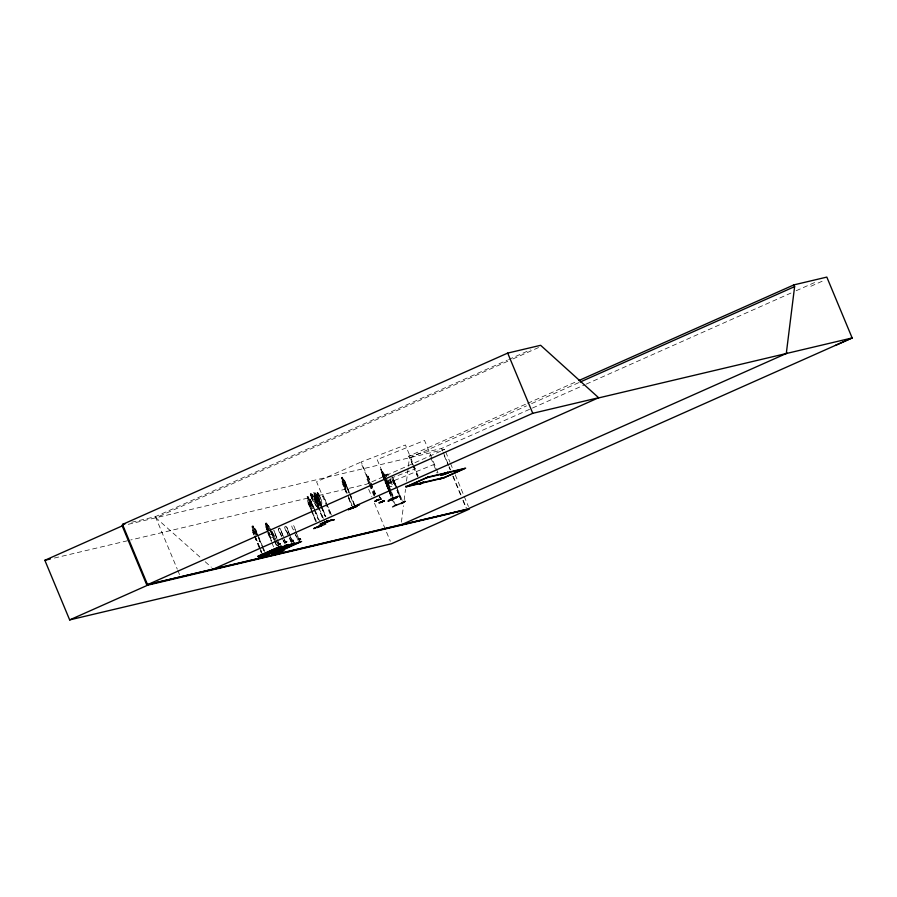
<?xml version="1.0" encoding="UTF-8"?>
<svg xmlns="http://www.w3.org/2000/svg" width="897" height="897" viewBox="0 0 897 897"><rect width="100%" height="100%" fill="white"/><g stroke="black" fill="none" stroke-linecap="round" stroke-linejoin="round"><path stroke-width="0.67" stroke-dasharray="4.49 3.36" d="M319.657 503.979L318.513 504.249L316.977 502.04L313.558 492.431L314.769 492.117L320.891 505.37M285.268 542.752L285.179 542.192L285.324 542.763M291.839 541.362L292.635 540.218L292.198 541.014M299.8 539.276C298.869 538.682 298.286 540.005 298.768 539.153M279.46 543.436L278.978 544.468L278.743 543.728M292.478 541.104L291.581 540.734M279.651 543.302C280.312 543.66 280.548 543.739 279.404 543.19L280.122 544.928M285.1 542.326C288.498 541.631 284.013 542.853 285.941 541.911M286.513 542.36L286.098 541.788L286.737 541.878M292.938 540.947L291.57 540.801L292.4 540.734M292.68 540.229L293.79 541.653M292.949 540.902L292.59 540.286L293.061 540.745M285.717 542.046L286.278 542.472M291.749 540.891L292.119 540.599M321.541 506.996L320.083 496.815M389.679 479.121L389.477 481.196L387.852 479.817M390.61 479.177L390.352 481.655C395.824 484.313 393.032 486.533 390.06 482.485C390.744 487.486 387.224 487.542 389.22 482.059L387.269 480.456M401.419 522.144L403.459 505.762M404.143 500.302L405.5 489.381M406.52 481.184L408.225 467.539M408.393 466.171L409.413 457.975L408.684 456.237L526.427 403.863M253.246 529.241L255.365 535.823M266.667 526.068L268.338 531.551M308.422 499.752L310.541 506.334L312.089 508.543L313.131 508.296L312.717 505.818L309.476 499.494M383.826 476.576L382.178 473.437L383.624 475.814L382.784 472.786L383.972 476.397M268.584 529.656L268.517 527.044M279.898 543.851L278.608 544.019L280.705 543.268L278.732 544.3L279.875 543.436M285.123 542.64L287.175 541.766L285.224 542.192M298.454 539.243L299.25 539.108M310.485 495.122L310.867 493.451L313.255 495.974L316.271 500.492L317.37 503.273L317.022 504.832L312.526 499.214L310.396 495.166L310.867 493.451M311.82 498.788L312.728 494.785L312.481 495.873M318.368 508.476L319.186 504.495L313.434 495.043M279.292 544.165L278.608 544.019M285.56 542.427L286.345 542.405L285.661 542.214M285.549 542.091L285.257 542.393M300.461 538.705L298.69 539.22M278.855 543.728L279.001 544.008M279.449 543.604L280.167 543.313M286.188 542.55L286.121 541.967M298.735 539.086L298.712 539.725M299.542 538.94L300.058 539.164L299.676 538.391M279.259 543.537L279.819 543.862M315.991 493.922C319.769 493.07 322.528 501.614 321.776 505.056M381.696 472.573L382.638 471.564L383.198 472.551M382.817 472.91L384.735 478.729M382.503 475.444L391.283 496.882M385.228 481.521L386.573 484.313L387.515 483.304M386.573 484.313L387.571 483.393L386.472 480.355M383.95 473.795L385.015 476.352M429.73 455.272L430.571 454.914M286.322 542.136L285.795 542.147M299.968 539.22L299.8 538.525M341.342 477.787L342.228 477.215L344.257 480.983L346.545 486.454L347.128 489.067L346.388 489.56L342.8 481.835L344.504 484.223C341.252 473.493 350.435 495.2 345.031 485.535C348.619 498.62 338.191 468.952 342.632 480.803L342.25 482.317L346.646 492.845M341.409 477.866L342.228 477.215M342.318 477.91L342.25 479.211L342.721 478.886M343.45 480.153L344.661 480.725L349.505 492.509M342.116 481.162L344.011 479.895L344.56 480.758M346.343 492.969L342.688 484.189L343.203 483.92L347.374 493.955M344.818 482.743L345.334 482.474L344.818 482.743L350.032 495.29M347.072 492.868L345.491 490.166L346.971 492.902L348.911 491.612L344.571 480.702M386.36 477.002L385.418 474.984L388.132 473.941L388.95 475.892M388.098 473.964L385.385 475.006M391.159 496.949L385.015 481.824M384.891 481.902L385.766 481.543L388.894 489.067M394.871 485.344L392.37 478.998L394.983 485.277M387.639 487.867L389.646 490.491M395.745 484.761L392.471 476.89L396.777 487.497M367.299 476.419L368.05 476.139L375.484 494M368.05 476.139L375.361 494.079M412.71 464.938L410.714 459.757L412.833 464.87M411.331 459.544L410.591 459.836M292.5 540.521L292.545 540.342M131.713 522.256L155.416 516.65L507.354 360.101M508.633 359.529L530.385 349.852M507.814 361.222L155.887 517.771L201.096 558.08M512.938 358.946L538.525 347.554M318.67 493.249L319.04 495.817L318.67 493.249L317.056 491.803L317.493 494.505M314.769 495.357L314.051 495.536L314.129 496.691L318.424 506.424M315.991 495.054L317.527 495.884L321.687 506.704M312.111 497.543L312.335 500.066L318.278 508.509M314.219 496.658L314.141 495.492L316.776 494.976L317.549 495.839M307.57 501.008L316.136 521.673M527.705 403.302L577.612 381.102M253.077 529.196C251.474 521.695 251.631 532.975 255.04 528.815M252.976 525.99L257.08 534.22M311.024 500.167L310.104 499.259L315.296 510.785M322.292 517.434L314.455 498.62L315.049 498.418L323.402 518.488M320.588 505.448L317.448 497.913L318.043 497.712L322.225 507.758M326.654 503.576L323.469 495.918L322.718 496.254M368.779 483.326L365.998 476.969L366.873 476.61L369.53 482.99M315.834 521.751L307.996 502.925L308.59 502.724L311.73 510.258M409.413 457.975L526.505 405.893M531.607 403.616L578.845 382.604M311.046 502.208L311.64 502.006L311.046 502.208L313.658 508.476M268.472 525.642C266.14 528.546 264.223 523.265 266.499 522.772L268.685 526.662M266.409 522.816L267.631 525.855M316.921 500.728L317.796 503.733L321.597 507.119M254.199 528.927L255.824 529.701L257.686 534.175M255.017 528.714L263.258 547.809M262.529 554.929L252.393 529.331M317.684 501.591L319.164 504.574M267.631 525.754L269.279 526.483M253.862 534.926L252.819 532.414L253.414 532.213L254.456 534.724M408.684 456.237L441.616 448.444L531.203 408.595M532.482 408.034L584.956 384.69M586.234 384.118L790.986 293.039M796.11 290.763L816.584 281.658M255.869 531.697L256.464 531.495L255.869 531.697L261.61 545.499M317.359 504.54L319.04 507.22M320.823 503.699L317.46 495.873M310.934 508.834L312.403 511.716M810.843 286.278L825.162 279.898M316.551 506.626L311.853 498.687M259.031 537.572C262.653 548.145 251.295 533.244 257.293 541.059M269.089 535.195L270.737 537.987L269.122 535.173M272.553 534.354L273.226 537.314M272.071 531.809A3.229 1.121 66.1 0 0 273.563 534.612L278.743 545.97M276.657 538.099L275.312 534.175A3.229 1.121 66.1 0 0 273.989 530.542M281.703 536.899L280.212 533.009A3.229 1.121 66.1 0 1 278.485 528.266M285.661 542.977L281.781 532.639A3.229 1.121 66.1 0 0 279.606 528.008M290.964 541.721L286.692 531.473A3.229 1.121 66.1 0 1 284.932 527.257A3.229 1.121 66.1 0 1 286.502 526.898A3.229 1.121 66.1 0 1 288.262 531.114L290.28 536.238M289.103 533.749L288.262 531.114M293.319 529.936L293.498 529.869A3.229 1.121 66.1 0 1 291.738 525.653A3.229 1.121 66.1 0 1 293.319 525.283A3.229 1.121 66.1 0 1 295.068 529.499L299.62 541.048M295.068 529.499L298.948 539.837M279.404 543.19L280.324 544.838M286.076 541.564L286.39 541.541M293.072 541.855L292.557 540.028L293.274 541.766M291.592 541.104L293.667 540.229L291.682 541.239M298.735 540.555L301.022 539.534M382.38 471.822L392.426 495.761M381.651 472.472L381.976 473.672M387.089 483.438L434.462 464.265M387.47 483.427L386.36 480.4M383.994 473.762L383.154 474.121L392.18 495.817M342.06 481.072L342.351 482.272M342.217 482.294L345.592 490.132M390.677 478.303L415.345 468.828M392.258 479.076L393.121 478.718L395.611 485.064M128.226 524.308L444.677 449.442L366.57 484.189L130.738 539.983M314.017 492.958L315.105 493.776L314.432 493.933M307.11 496.86L308.254 496.568M54.392 558.046L129.37 540.308M307.996 502.925L308.59 502.724M251.855 526.259L253.066 525.956M253.089 526.595L252.416 526.752L253.492 527.571M266.521 523.411L265.837 523.579L266.925 524.397M268.125 526.797L267.082 527.044L268.898 531.416M252.819 532.414L253.414 532.213M270.647 538.032L273.383 537.359L270.21 528.725M323.469 495.918L326.542 503.609M314.455 498.62L315.049 498.418M317.448 497.913L318.043 497.712M292.355 540.117L293.061 539.916M317.583 494.46L316.888 494.595L317.583 499.394L320.195 503.509L320.027 497.387L319.085 495.806M285.863 542.057L285.728 542.539M279.685 544.087L278.956 543.963M312.638 494.83L313.445 495.133M388.098 484.952L390.43 486.779L392.964 485.804L393.346 482.934L391.07 477.462M321.631 506.962L317.908 503.643L316.024 493.81L317.067 500.728M205.2 561.746L211.367 567.252M268.382 525.676L270.558 529.914M300.394 538.637L298.533 539.534M380.104 497.196L381.629 499.192M268.797 532.65L270.333 534.859L271.387 534.612L269.605 528.849M255.208 533.547L253.145 530.295L255.152 532.829L254.995 529.914L255.679 533.457M310.777 493.485L312.436 496.052M268.035 528.838L266.577 527.122L269.705 533.85M379.308 496.209L381.147 499.461M379.88 497.241L381.068 499.36M385.329 481.454L386.663 484.268M295.73 534.948L298.51 541.306M294.44 532.482L297.782 540.106M286.692 531.473L291.704 542.909M280.212 533.009L281.322 535.554M283.553 540.633L285.224 544.445M282.263 538.166L284.495 543.246M273.563 534.612L278.014 544.782M380.62 499.696L379.173 496.265L380.53 499.573M445.731 451.987L449.958 462.123M450.485 463.39L453.12 469.736M455.239 474.805L463.682 495.099M464.209 496.366L468.436 506.513M441.616 448.444L442.681 450.978M443.208 452.256L450.586 469.994M453.232 476.329L461.136 495.346M463.256 500.414L466.418 508.027M444.161 455.463L448.444 465.745M448.982 467.034L450.047 469.602M452.727 476.027L460.744 495.301M462.886 500.436L466.092 508.151M437.971 472.82L424.539 440.427L377.166 459.6L393.357 498.373M430.829 457.784L437.164 473.145M418.237 476.139L405.422 444.99L361.278 461.933L370.147 483.27M413.371 466.137L417.621 476.352M413.248 466.216L417.497 476.419M397.304 488.753L402.518 501.3M396.138 486.309L402.405 501.367M397.079 490.3L398.638 494.056M399.165 495.312L401.778 501.591M396.956 490.367L398.526 494.135M399.042 495.379L401.654 501.658M390.173 479.076L391.989 483.461L389.455 484.436L387.639 480.052M388.244 475.713L387.84 474.737L386.203 475.365L386.618 476.341M385.587 477.585L392.976 495.492M386.002 479.233L383.109 472.54L392.628 495.738M381.954 472.315L380.777 469.266L384.084 477.821M389.421 490.323L391.507 495.346M385.643 481.611L391.384 495.413M393.996 501.681L395.566 505.448M383.938 478.101L381.943 473.638L391.058 495.503M384.376 479.088L391.17 495.402M391.81 498.138L393.895 503.161L391.686 498.205M370.495 484.077L374.621 494.359M370.057 484.268L374.307 494.482M369.598 483.483L360.729 462.157L316.574 481.79L330.152 514.116M369.945 484.302L374.722 495.783M369.194 484.627L374.094 496.086M368.689 489.257L371.851 496.871M374.486 503.206L390.33 541.25M350.032 493.765L354.73 505.056M345.031 482.586L349.292 492.655M349.729 493.888L354.427 505.179M350.559 496.546L354.741 506.581M342.127 477.26L343.372 480.31M347.901 495.211L352.084 505.246M348.641 497.835L351.859 505.403M348.428 497.992L351.568 505.516M331.43 515.069L327.181 504.854L331.318 515.091M322.752 509.014L325.88 516.537M317.74 497.79L320.879 505.314M321.395 506.57L325.577 516.605L321.418 506.626M321.115 506.693L325.286 516.739M313.726 492.475L314.937 495.413M314.746 498.485L324.153 521.135M315.822 512.041L319.478 520.821M311.337 502.073L313.961 508.408M314.466 509.608L318.67 519.699M314.174 509.731L318.357 519.767M312.246 511.503L316.428 521.549M292.859 540.005L293.588 541.743M271.029 531.035L277.207 545.881M270.625 530.901L274.303 539.736M274.807 540.936L276.915 546.015M270.345 531.035L274 539.815M274.516 541.07L276.612 546.082M265.377 523.041L266.577 526.102M268.416 532.807L271.544 540.33M267.811 531.786L265.904 527.29L271.253 540.465M268.248 532.908L269.178 535.15M267.811 533.009L271.466 541.788M271.993 543.044L273.563 546.811M263.774 549.065L264.817 551.577M256.15 531.573L264.537 551.7M262.137 546.755L264.223 551.778M256.979 535.442L254.703 529.97L253.649 530.217L255.925 535.688M252.976 526.102L254.199 529.028M254.983 535.98L259.682 547.271M260.208 548.527L261.767 552.294M252.472 530.463L255.286 537.202M254.389 536.182L261.173 552.496M155.416 516.65L177.281 569.158M177.819 570.447L179.949 575.582M290.785 537.527L292.31 541.373M289.608 535.038L292.13 541.452M281.781 532.639L285.829 542.909M275.312 534.175L277.835 540.588M278.339 541.866L279.359 544.434M277.162 539.389L279.18 544.513M319.153 501.524L319.567 504.002M395.644 484.784L395.925 487.968M265.826 526.158L265.871 527.358M286.513 531.551A3.229 1.121 66.1 0 1 284.764 527.335A3.229 1.121 66.1 0 1 286.334 526.976A3.229 1.121 66.1 0 1 288.083 531.192M280.032 533.087A3.229 1.121 66.1 0 1 278.462 527.985M279.427 528.086A3.229 1.121 66.1 0 1 281.613 532.717M273.809 530.62A3.229 1.121 66.1 0 1 275.132 534.253M273.731 534.545A3.229 1.121 66.1 0 1 272.251 531.73M316.518 496.063L317.033 498.923C311.461 488.932 320.476 511.167 317.56 500.234L319.691 502.925L316.518 496.063M309.824 500.47L310.328 503.34C304.733 493.417 313.827 515.54 310.9 504.641L313.019 507.332L310.855 503.968L310.171 500.425L308.826 500.728L311.113 506.2L312.156 505.953L309.88 500.436M311.113 494.269L311.427 496.086L311.113 494.269M313.064 496.815L312.717 498.373L315.733 502.903L316.08 501.333L313.064 496.815M343.865 481.24L343.136 481.745L345.412 487.217L346.152 486.723L343.82 481.364M307.122 496.725L308.333 499.786L307.548 499.977L307.615 501.042L307.492 499.876L310.216 499.326L309.387 499.539L308.243 496.456L307.032 496.77M266.846 529.039L266.252 529.241L266.846 529.039M279.595 544.591L277.308 545.611L279.595 544.591M308.265 497.095L307.593 497.263L307.996 498.239L308.669 498.082L308.265 497.095M316.305 496.176L315.262 496.422L317.538 501.905L318.592 501.658L316.305 496.176M318.513 493.428L317.538 492.565L318.637 494.281L318.513 493.428M319.209 496.669L317.706 495.323L318.39 500.111L319.904 501.457L319.209 496.669"/><path stroke-width="1.35" d="M786.288 353.519L794.619 286.625L793.89 284.887L578.89 380.53M348.417 509.687L357.051 506.278L348.361 509.619M280.638 546.251L257.787 556.319M259.648 556.129L259.076 556.218L281.669 546.015M264.48 554.963L287.332 544.849L286.748 544.995M293.622 543.167L270.726 553.483L271.286 553.337M300.428 541.564L277.554 551.644M279.427 551.431L278.844 551.543M258.493 557.598L288.655 544.546L288.094 544.714M294.597 543.167L272.026 553.157M280.223 551.207L271.948 554.918L301.616 541.485M320.274 524.173L328.571 520.484M258.639 557.99L288.128 544.703M322.09 524.823L313.894 528.557M330.701 520.439L334.043 519.744M374.868 501.479L378.826 499.304L375.338 501.356M396.037 504.876L392.617 506.928M396.822 497.532L387.953 501.176L396.855 497.465M392.348 499.315L393.828 498.127M439.676 479.11L440.584 478.718M440.416 479.065L441.178 478.157M355.089 506.446L352.611 508.027M359.45 504.574L350.817 508.061L359.45 504.652M384.107 500.997L378.882 502.914L384.151 500.874M405.22 501.322L401.363 503.576L404.794 501.401M377.076 500.358L377.94 500.01M423.575 482.07L419.661 484.346L423.149 482.294M266.387 555.333L263.146 556.084M317.897 526.774L321.16 526.023M279.819 552.16L276.511 553M324.344 522.469L327.786 521.583M327.013 520.888L327.607 520.686M327.36 521.762L327.36 520.809M447.738 472.775L443.118 474.771L445.551 473.84C441.302 475.915 453.512 470.443 446.437 473.448L447.536 472.282L446.437 473.448M445.304 472.797L444.206 473.975L446.471 472.528L446.403 473.089M332.439 520.148L333.471 519.722L332.765 520.047M376.875 500.425L375.843 500.851M393.155 497.936L393.918 497.6M122.956 525.564L44.85 560.3L69.663 619.905L391.384 543.784L469.49 509.048L147.758 585.158L122.485 524.442L507.691 353.093L540.622 345.3L598.624 397.73L597.716 398.133L852.15 337.945L826.821 277.095L793.89 284.887M580.124 382.044L794.619 286.625M835.443 345.379L852.15 337.945L466.945 509.294L212.511 569.483L598.669 397.719L532.762 413.315L147.556 584.665L401.991 524.465M69.663 619.905L147.758 585.158M320.128 524.24L328.437 520.574M323.895 523.388L332.193 519.699L323.727 523.388M428.418 476.969L406.352 486.791L406.038 486.051M330.802 520.54L334.189 519.755M313.703 528.602L322.09 524.756M378.971 499.831L375.137 500.818L378.904 499.786M317.291 527.615L325.768 523.96M257.764 556.544L280.29 546.542M384.073 500.918L380.575 502.567M270.412 553.46L262.137 557.239L293.263 543.257M295.135 543.044L272.43 552.866M442.916 478.135L464.994 468.324M787.196 353.115L401.082 524.868L466.631 509.429M327.327 520.742L327.685 521.684L327.349 520.742M324.781 522.278L328.044 521.527L327.663 520.652M445.517 473.302L440.898 475.298L446.684 473.022M441.638 477.91L440.449 479.11M392.393 498.564L393.615 497.398L392.269 498.463M440.685 474.805L442.513 474.065M394.893 505.717L403.045 502.555M420.514 483.674L421.377 483.315M122.485 524.442L125.12 523.814M44.85 560.3L50.299 559.01M426.815 477.686L463.39 469.03M407.956 486.073L444.531 477.428M275.76 554.01L284.024 550.31L275.749 553.987M213.419 569.079L146.716 584.788L122.115 525.687M423.238 482.182L419.751 484.234M277.532 551.868L300.394 541.575M507.691 353.093L532.762 413.315M389.22 499.876L398.145 496.333L389.242 499.909M380.104 502.421L383.109 501.221L380.104 502.421M427.757 477.126L405.679 486.948L443.589 477.978L465.666 468.167L427.757 477.126"/></g></svg>
